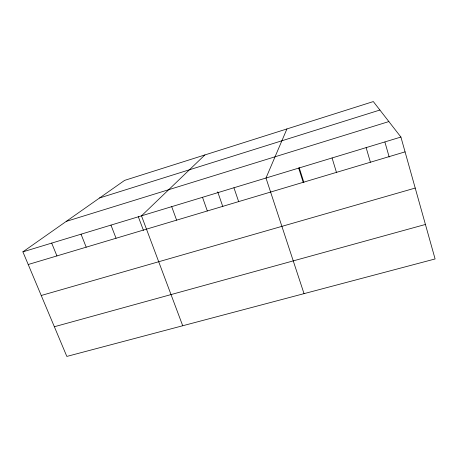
<?xml version="1.0" encoding="UTF-8"?>
<svg xmlns="http://www.w3.org/2000/svg" width="458" height="458" viewBox="0 0 458 458"><rect width="100%" height="100%" fill="white"/><g stroke="black" fill="none" stroke-linecap="round" stroke-linejoin="round"><path stroke-width="0.69" d="M286.926 128.944L265.989 178.025L304.032 293.647M204.903 154.936L141.488 215.833L182.719 325.752M22.9 251.848L124.628 180.372L373.316 101.573L400.91 137.051L435.1 258.959L66.828 356.427L22.9 251.848L400.91 137.051M99.581 197.971L379.9 110.034M66.25 221.391L388.871 121.57M28.219 264.506L405.067 151.867M41.231 295.49L415.217 188.061M54.359 326.737L425.425 224.46M51.685 243.101L56.929 255.925M81.037 234.193L86.201 247.177M110.968 225.101L116.051 238.252M138.299 216.697L143.451 230.391M171.704 206.655L176.611 220.149M202.51 197.301L207.331 210.972M217.699 191.839L222.84 206.673M233.935 187.757L238.652 201.606M299.177 167.611L303.894 182.502M298.69 168.092L303.202 182.313M332.067 157.958L336.464 172.374M366.131 147.613L370.413 162.224M384.909 142.089L389.191 157.06"/></g></svg>
